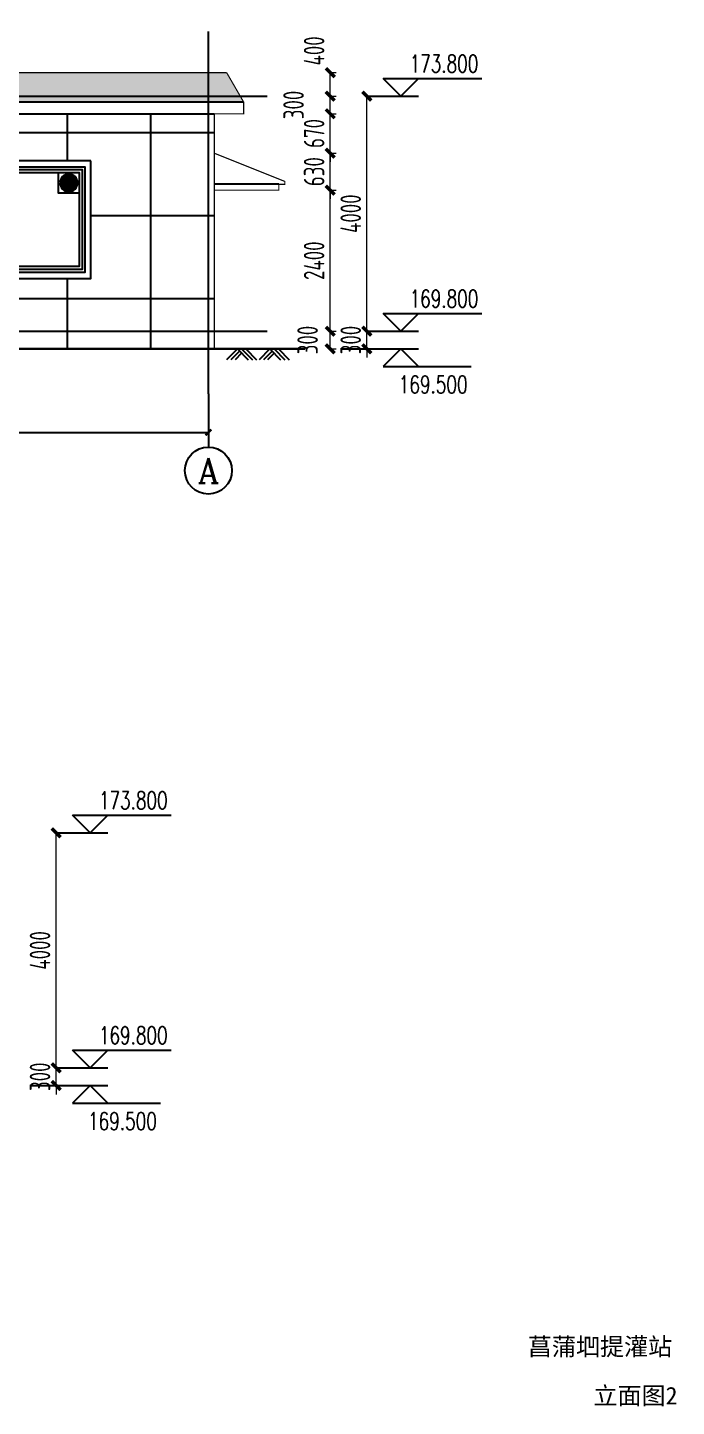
# Model space of a CAD drawing. Header units: inches. Extents: x -25354 to 45988, y -31419 to 5096.
# Drawn here: x 34947 to 45988, y -31419 to -7955 of the extents above; entities that cross this region are included whole.
import ezdxf
from ezdxf.enums import TextEntityAlignment as Align

# ---------------------------------------------------------------- set-up
doc = ezdxf.new("R2010")
doc.units = ezdxf.units.IN
doc.header["$MEASUREMENT"] = 0
doc.linetypes.add('DOTE', pattern=[2.42, 2, -0.2, 0.02, -0.2])
for name, color, linetype in [('AXIS', 3, 'Continuous'), ('AXIS_TEXT', 7, 'Continuous'), ('DIM_ELEV', 3, 'Continuous'), ('DOTE', 1, 'DOTE'), ('PUB_DIM', 3, 'Continuous'), ('TWT_DIM', 3, 'Continuous'), ('YHJ_剖面_梁板', 4, 'Continuous'), ('YHJ_消防救援标示', 6, 'Continuous'), ('YHJ_立面_墙线中', 2, 'Continuous'), ('YHJ_门窗框', 151, 'Continuous'), ('YHJ_门窗细线', 160, 'Continuous'), ('图框', 7, 'Continuous'), ('建筑-房间填充', 8, 'Continuous')]:
    doc.layers.add(name, color=color, linetype=linetype)
doc.styles.add('_TCH_AXIS', font='COMPLEX', dxfattribs={"bigfont": 'GBCBIG'})
doc.styles.add('_TCH_DIM', font='SIMPLEX', dxfattribs={"bigfont": 'GBCBIG'})
doc.styles.add('_TCH_DIM_T3', font='SIMPLEX', dxfattribs={"width": 0.705882, "bigfont": 'GBCBIG'})
doc.styles.add('biaotilan', font='', dxfattribs={"width": 0.7})
doc.styles.add('COMPLEX', font='COMPLEX')
doc.styles.add('TSSD_REIN_T3', font='tssdeng.shx', dxfattribs={"width": 0.7, "bigfont": 'hztxt.shx'})
doc.styles.get('biaotilan').set_extended_font_data('SimSun')
doc.dimstyles.new('_TCH_ARCH&&100', dxfattribs={"dimtxt": 350, "dimasz": 150, "dimexe": 100, "dimexo": 200, "dimgap": 100, "dimtad": 1, "dimdec": 0, "dimzin": 0, "dimdsep": 46, "dimtxsty": 'TSSD_REIN_T3', "dimblk": 'ARCHTICK', "dimcen": 0.09, "dimclrt": 7, "dimazin": 2, "dimtfac": 1, "dimtdec": 0, "dimtix": 1, "dimtmove": 2, "dimatfit": 3, "dimfxl": 1, "dimfxlon": 1, "dimtolj": 1, "dimtzin": 0, "dimlwd": 18, "dimlwe": 18, "dimarcsym": 0})
doc.dimstyles.new('_TWT_ARCH&&100', dxfattribs={"dimtxt": 297.5, "dimasz": 100, "dimexe": 250, "dimexo": 300, "dimgap": 126.25, "dimtad": 1, "dimdec": 0, "dimzin": 0, "dimdsep": 46, "dimtxsty": '_TCH_DIM_T3', "dimblk": 'ARCHTICK', "dimcen": 0.09, "dimclrt": 7, "dimazin": 2, "dimtfac": 1, "dimtdec": 0, "dimtix": 1, "dimtmove": 2, "dimatfit": 3, "dimfxl": 75, "dimtolj": 1, "dimtzin": 0, "dimarcsym": 0})

# ---------------------------------------------------------------- blocks, each defined once
blk = doc.blocks.new('A$C4EA902EC')
at = {"layer": 'YHJ_消防救援标示'}
h = blk.add_hatch(dxfattribs=at)
h.set_pattern_fill('ANSI31', color=6, scale=20, angle=135, style=0)
h.set_pattern_definition([(180, (-2939646.705, -311489.21), (-5e-15, -31.75), [])])
edge = h.paths.add_edge_path()
edge.add_arc((175, 175), 150, 0, 360)
blk.add_lwpolyline([(0, 0), (350, 0), (350, 350), (0, 350)], close=True, dxfattribs=at)
at = {"layer": 'YHJ_消防救援标示', "color": 6}
blk.add_circle((175, 175), 150, dxfattribs=at)
blk = doc.blocks.new('FAFDCCDEERESSDDFSGSDAGASDGA')
at = {"layer": 'YHJ_门窗框'}
blk.add_lwpolyline([(2134656, 2632935), (2136456, 2632935), (2136456, 2631135), (2134656, 2631135)], close=True, dxfattribs=at)
at = {"layer": 'YHJ_门窗细线'}
for points in [[(2134706, 2632885), (2136406, 2632885), (2136406, 2631185), (2134706, 2631185)], [(2134706, 2632885), (2135106, 2632885), (2135106, 2631185), (2134706, 2631185)], [(2134756, 2632835), (2135056, 2632835), (2135056, 2631235), (2134756, 2631235)], [(2135156, 2632835), (2136356, 2632835), (2136356, 2631235), (2135156, 2631235)]]:
    blk.add_lwpolyline(points, close=True, dxfattribs=at)
for points in [[(2135056, 2631235), (2134756, 2631235), (2134756, 2632835), (2135056, 2632835)], [(2135056, 2632835), (2134756, 2632035), (2135056, 2631235)]]:
    blk.add_lwpolyline(points, dxfattribs=at)
at = {"layer": 'YHJ_消防救援标示', "color": 6, "xscale": -1, "rotation": 180}
blk.add_blockref('A$C4EA902EC', (2136006, 2632835), dxfattribs=at)
blk = doc.blocks.new('_ArchTick')
at = {"color": 0, "linetype": 'ByBlock', "const_width": 0.4}
blk.add_lwpolyline([(-0.5, -0.5), (0.5, 0.5)], dxfattribs=at)
blk = doc.blocks.new('*D134')
at = {"layer": 'Defpoints', "color": 0, "transparency": 16777216}
for p in [(34299, -25659), (35434, -25659), (34299, -25959)]:
    blk.add_point(p, dxfattribs=at)
at = {"layer": 'PUB_DIM', "color": 0, "lineweight": 18, "transparency": 16777216}
for p, q in [((35434, -25659), (35434, -25509)), ((35433, -25659), (35534, -25659)), ((35434, -25959), (35434, -25659)), ((35433, -25959), (35534, -25959)), ((35434, -25959), (35434, -26109))]:
    blk.add_line(p, q, dxfattribs=at)
at = {"layer": 'PUB_DIM', "color": 0, "lineweight": 18, "transparency": 16777216, "xscale": 150, "yscale": 150, "zscale": 150}
for p, rotation in [((35434, -25659), 270), ((35434, -25959), 90)]:
    blk.add_blockref('_ArchTick', p, dxfattribs=dict(at, rotation=rotation))
at = {"layer": 'PUB_DIM', "color": 7, "transparency": 16777216, "insert": (35159, -25809), "char_height": 350, "attachment_point": 5, "rotation": 90, "style": 'TSSD_REIN_T3'}
blk.add_mtext('\\A1;300', dxfattribs=at)
blk = doc.blocks.new('*D135')
at = {"layer": 'Defpoints', "color": 0, "transparency": 16777216}
for p in [(34299, -21659), (35434, -21659), (34299, -25659)]:
    blk.add_point(p, dxfattribs=at)
at = {"layer": 'PUB_DIM', "color": 0, "lineweight": 18, "transparency": 16777216}
for p, q in [((35433, -21659), (35534, -21659)), ((35434, -25659), (35434, -21659)), ((35433, -25659), (35534, -25659))]:
    blk.add_line(p, q, dxfattribs=at)
at = {"layer": 'PUB_DIM', "color": 0, "lineweight": 18, "transparency": 16777216, "xscale": 150, "yscale": 150, "zscale": 150}
for p, rotation in [((35434, -21659), 90), ((35434, -25659), 270)]:
    blk.add_blockref('_ArchTick', p, dxfattribs=dict(at, rotation=rotation))
at = {"layer": 'PUB_DIM', "color": 7, "transparency": 16777216, "insert": (35159, -23659), "char_height": 350, "attachment_point": 5, "rotation": 90, "style": 'TSSD_REIN_T3'}
blk.add_mtext('\\A1;4000', dxfattribs=at)
blk = doc.blocks.new('*D136')
at = {"layer": 'Defpoints', "color": 0, "transparency": 16777216}
for p in [(20324, -14586), (38024, -14586), (38024, -14844)]:
    blk.add_point(p, dxfattribs=at)
at = {"layer": 'TWT_DIM', "color": 0, "lineweight": -2, "transparency": 16777216}
for p, q in [((20324, -14844), (38024, -14844)), ((20324, -14886), (20324, -15094)), ((38024, -14886), (38024, -15094))]:
    blk.add_line(p, q, dxfattribs=at)
at = {"layer": 'TWT_DIM', "color": 0, "lineweight": -2, "transparency": 16777216, "xscale": 100, "yscale": 100, "zscale": 100, "rotation": 180}
blk.add_blockref('_ArchTick', (20324, -14844), dxfattribs=at)
at = {"layer": 'TWT_DIM', "color": 0, "lineweight": -2, "transparency": 16777216, "xscale": 100, "yscale": 100, "zscale": 100}
blk.add_blockref('_ArchTick', (38024, -14844), dxfattribs=at)
at = {"layer": 'TWT_DIM', "color": 7, "transparency": 16777216, "insert": (29174, -14569), "char_height": 297.5, "attachment_point": 5, "style": '_TCH_DIM_T3'}
blk.add_mtext('\\A1;17700', dxfattribs=at)
blk = doc.blocks.new('_AXISO')
blk.add_circle((0, 0), 0.5)
at = {"layer": 'AXIS_TEXT', "style": 'COMPLEX', "width": 1.041667}
blk.add_attdef('A', text='', height=0.56, dxfattribs=at).set_placement((-0.25, -0.28), (0.25, -0.28), align=Align.FIT)
blk = doc.blocks.new('*D143')
at = {"layer": 'Defpoints', "color": 0, "transparency": 16777216}
for p in [(39286, -13122), (40098, -13122), (39286, -13422)]:
    blk.add_point(p, dxfattribs=at)
at = {"layer": 'PUB_DIM', "color": 0, "lineweight": 18, "transparency": 16777216}
for p, q in [((40097, -13122), (40198, -13122)), ((40098, -13422), (40098, -13122)), ((40097, -13422), (40198, -13422))]:
    blk.add_line(p, q, dxfattribs=at)
at = {"layer": 'PUB_DIM', "color": 0, "lineweight": 18, "transparency": 16777216, "xscale": 150, "yscale": 150, "zscale": 150}
for p, rotation in [((40098, -13122), 90), ((40098, -13422), 270)]:
    blk.add_blockref('_ArchTick', p, dxfattribs=dict(at, rotation=rotation))
at = {"layer": 'PUB_DIM', "color": 7, "transparency": 16777216, "insert": (39712, -13272), "char_height": 350, "attachment_point": 5, "rotation": 90, "style": 'TSSD_REIN_T3'}
blk.add_mtext('\\A1;300', dxfattribs=at)
blk = doc.blocks.new('*D144')
at = {"layer": 'Defpoints', "color": 0, "transparency": 16777216}
for p in [(39286, -10722), (40098, -10722), (39286, -13122)]:
    blk.add_point(p, dxfattribs=at)
at = {"layer": 'PUB_DIM', "color": 0, "lineweight": 18, "transparency": 16777216}
for p, q in [((40097, -10722), (40198, -10722)), ((40098, -13122), (40098, -10722)), ((40097, -13122), (40198, -13122))]:
    blk.add_line(p, q, dxfattribs=at)
at = {"layer": 'PUB_DIM', "color": 0, "lineweight": 18, "transparency": 16777216, "xscale": 150, "yscale": 150, "zscale": 150}
for p, rotation in [((40098, -10722), 90), ((40098, -13122), 270)]:
    blk.add_blockref('_ArchTick', p, dxfattribs=dict(at, rotation=rotation))
at = {"layer": 'PUB_DIM', "color": 7, "transparency": 16777216, "insert": (39823, -11922), "char_height": 350, "attachment_point": 5, "rotation": 90, "style": 'TSSD_REIN_T3'}
blk.add_mtext('\\A1;2400', dxfattribs=at)
blk = doc.blocks.new('*D145')
at = {"layer": 'Defpoints', "color": 0, "transparency": 16777216}
for p in [(39286, -10092), (40098, -10092), (39286, -10722)]:
    blk.add_point(p, dxfattribs=at)
at = {"layer": 'PUB_DIM', "color": 0, "lineweight": 18, "transparency": 16777216}
for p, q in [((40098, -10092), (40098, -9942)), ((40097, -10092), (40198, -10092)), ((40098, -10722), (40098, -10092)), ((40097, -10722), (40198, -10722)), ((40098, -10722), (40098, -10872))]:
    blk.add_line(p, q, dxfattribs=at)
at = {"layer": 'PUB_DIM', "color": 0, "lineweight": 18, "transparency": 16777216, "xscale": 150, "yscale": 150, "zscale": 150}
for p, rotation in [((40098, -10092), 270), ((40098, -10722), 90)]:
    blk.add_blockref('_ArchTick', p, dxfattribs=dict(at, rotation=rotation))
at = {"layer": 'PUB_DIM', "color": 7, "transparency": 16777216, "insert": (39823, -10407), "char_height": 350, "attachment_point": 5, "rotation": 90, "style": 'TSSD_REIN_T3'}
blk.add_mtext('\\A1;630', dxfattribs=at)
blk = doc.blocks.new('*D146')
at = {"layer": 'Defpoints', "color": 0, "transparency": 16777216}
for p in [(39286, -9422), (40098, -9422), (39286, -10092)]:
    blk.add_point(p, dxfattribs=at)
at = {"layer": 'PUB_DIM', "color": 0, "lineweight": 18, "transparency": 16777216}
for p, q in [((40098, -9422), (40098, -9272)), ((40097, -9422), (40198, -9422)), ((40098, -10092), (40098, -9422)), ((40097, -10092), (40198, -10092)), ((40098, -10092), (40098, -10242))]:
    blk.add_line(p, q, dxfattribs=at)
at = {"layer": 'PUB_DIM', "color": 0, "lineweight": 18, "transparency": 16777216, "xscale": 150, "yscale": 150, "zscale": 150}
for p, rotation in [((40098, -9422), 270), ((40098, -10092), 90)]:
    blk.add_blockref('_ArchTick', p, dxfattribs=dict(at, rotation=rotation))
at = {"layer": 'PUB_DIM', "color": 7, "transparency": 16777216, "insert": (39823, -9757), "char_height": 350, "attachment_point": 5, "rotation": 90, "style": 'TSSD_REIN_T3'}
blk.add_mtext('\\A1;670', dxfattribs=at)
blk = doc.blocks.new('*D147')
at = {"layer": 'Defpoints', "color": 0, "transparency": 16777216}
for p in [(39286, -9122), (40098, -9122), (39286, -9422)]:
    blk.add_point(p, dxfattribs=at)
at = {"layer": 'PUB_DIM', "color": 0, "lineweight": 18, "transparency": 16777216}
for p, q in [((40097, -9122), (40198, -9122)), ((40098, -9422), (40098, -9122)), ((40097, -9422), (40198, -9422))]:
    blk.add_line(p, q, dxfattribs=at)
at = {"layer": 'PUB_DIM', "color": 0, "lineweight": 18, "transparency": 16777216, "xscale": 150, "yscale": 150, "zscale": 150}
for p, rotation in [((40098, -9122), 90), ((40098, -9422), 270)]:
    blk.add_blockref('_ArchTick', p, dxfattribs=dict(at, rotation=rotation))
at = {"layer": 'PUB_DIM', "color": 7, "transparency": 16777216, "insert": (39473, -9272), "char_height": 350, "attachment_point": 5, "rotation": 90, "style": 'TSSD_REIN_T3'}
blk.add_mtext('\\A1;300', dxfattribs=at)
blk = doc.blocks.new('*D148')
at = {"layer": 'Defpoints', "color": 0, "transparency": 16777216}
for p in [(39286, -8722), (40098, -8722), (39286, -9122)]:
    blk.add_point(p, dxfattribs=at)
at = {"layer": 'PUB_DIM', "color": 0, "lineweight": 18, "transparency": 16777216}
for p, q in [((40097, -8722), (40198, -8722)), ((40098, -9122), (40098, -8722)), ((40097, -9122), (40198, -9122))]:
    blk.add_line(p, q, dxfattribs=at)
at = {"layer": 'PUB_DIM', "color": 0, "lineweight": 18, "transparency": 16777216, "xscale": 150, "yscale": 150, "zscale": 150}
for p, rotation in [((40098, -8722), 90), ((40098, -9122), 270)]:
    blk.add_blockref('_ArchTick', p, dxfattribs=dict(at, rotation=rotation))
at = {"layer": 'PUB_DIM', "color": 7, "transparency": 16777216, "insert": (39823, -8352), "char_height": 350, "attachment_point": 5, "rotation": 90, "style": 'TSSD_REIN_T3'}
blk.add_mtext('\\A1;400', dxfattribs=at)
blk = doc.blocks.new('*D151')
at = {"layer": 'Defpoints', "color": 0, "transparency": 16777216}
for p in [(39586, -13122), (40721, -13122), (39586, -13422)]:
    blk.add_point(p, dxfattribs=at)
at = {"layer": 'PUB_DIM', "color": 0, "lineweight": 18, "transparency": 16777216}
for p, q in [((40720, -13122), (40821, -13122)), ((40721, -13122), (40721, -12972)), ((40721, -13422), (40721, -13122)), ((40720, -13422), (40821, -13422)), ((40721, -13422), (40721, -13572))]:
    blk.add_line(p, q, dxfattribs=at)
at = {"layer": 'PUB_DIM', "color": 0, "lineweight": 18, "transparency": 16777216, "xscale": 150, "yscale": 150, "zscale": 150}
for p, rotation in [((40721, -13122), 270), ((40721, -13422), 90)]:
    blk.add_blockref('_ArchTick', p, dxfattribs=dict(at, rotation=rotation))
at = {"layer": 'PUB_DIM', "color": 7, "transparency": 16777216, "insert": (40446, -13272), "char_height": 350, "attachment_point": 5, "rotation": 90, "style": 'TSSD_REIN_T3'}
blk.add_mtext('\\A1;300', dxfattribs=at)
blk = doc.blocks.new('*D152')
at = {"layer": 'Defpoints', "color": 0, "transparency": 16777216}
for p in [(39586, -9122), (40721, -9122), (39586, -13122)]:
    blk.add_point(p, dxfattribs=at)
at = {"layer": 'PUB_DIM', "color": 0, "lineweight": 18, "transparency": 16777216}
for p, q in [((40720, -9122), (40821, -9122)), ((40721, -13122), (40721, -9122)), ((40720, -13122), (40821, -13122))]:
    blk.add_line(p, q, dxfattribs=at)
at = {"layer": 'PUB_DIM', "color": 0, "lineweight": 18, "transparency": 16777216, "xscale": 150, "yscale": 150, "zscale": 150}
for p, rotation in [((40721, -9122), 90), ((40721, -13122), 270)]:
    blk.add_blockref('_ArchTick', p, dxfattribs=dict(at, rotation=rotation))
at = {"layer": 'PUB_DIM', "color": 7, "transparency": 16777216, "insert": (40446, -11122), "char_height": 350, "attachment_point": 5, "rotation": 90, "style": 'TSSD_REIN_T3'}
blk.add_mtext('\\A1;4000', dxfattribs=at)

msp = doc.modelspace()

# ---------------------------------------------------------------- hatches: boundary and pattern name
h = msp.add_hatch()
h.set_pattern_fill('多孔材料', color=8, scale=500, angle=45)
h.set_pattern_definition([(90, (-2191760.7, -2689677.4), (-1414.215, 0), []), (180, (-2191760.7, -2689677.4), (-1e-13, -1414.215), [])])
h.paths.add_polyline_path([(38023.7, -9422.4), (20323.7, -9422.4), (20323.7, -13122.4), (38023.7, -13122.4)])
h.paths.add_polyline_path([(24073.7, -12222.4), (22073.7, -12222.4), (22073.7, -10222.4), (24073.7, -10222.4)], flags=16)
h.paths.add_polyline_path([(23973.7, -12122.4), (22173.7, -12122.4), (22173.7, -10322.4), (23973.7, -10322.4)], flags=0)
h.paths.add_polyline_path([(26116.3, -9670.8, -1), (26116.3, -9630.8, -1)], flags=16)
h.paths.add_polyline_path([(23923.7, -12072.4), (22223.7, -12072.4), (22223.7, -10922.4), (23923.7, -10922.4)], flags=0)
h.paths.add_polyline_path([(23873.7, -12022.4), (23098.7, -12022.4), (23098.7, -10972.4), (23873.7, -10972.4)], flags=0)
h.paths.add_polyline_path([(23923.7, -10872.4), (22223.7, -10872.4), (22223.7, -10372.4), (23923.7, -10372.4)], flags=0)
h.paths.add_polyline_path([(28023.7, -10222.4), (30023.7, -10222.4), (30023.7, -12222.4), (28023.7, -12222.4)], flags=16)
h.paths.add_polyline_path([(28123.7, -10322.4), (29923.7, -10322.4), (29923.7, -12122.4), (28123.7, -12122.4)], flags=0)
h.paths.add_polyline_path([(28173.7, -10922.4), (29873.7, -10922.4), (29873.7, -12072.4), (28173.7, -12072.4)], flags=0)
h.paths.add_polyline_path([(28173.7, -10872.4), (28173.7, -10372.4), (29873.7, -10372.4), (29873.7, -10872.4)], flags=0)
h.paths.add_polyline_path([(28223.7, -10972.4), (28998.7, -10972.4), (28998.7, -12022.4), (28223.7, -12022.4)], flags=0)
h.paths.add_polyline_path([(23048.7, -12022.4), (22273.7, -12022.4), (22273.7, -10972.4), (23048.7, -10972.4)], flags=0)
h.paths.add_polyline_path([(29048.7, -10972.4), (29823.7, -10972.4), (29823.7, -12022.4), (29048.7, -12022.4)], flags=0)
h.paths.add_polyline_path([(34023.7, -10222.4), (36023.7, -10222.4), (36023.7, -12222.4), (34023.7, -12222.4)], flags=16)
h.paths.add_polyline_path([(34123.7, -10322.4), (35923.7, -10322.4), (35923.7, -12122.4), (34123.7, -12122.4)], flags=0)
h.paths.add_polyline_path([(34173.7, -10372.4), (34573.7, -10372.4), (35873.7, -10372.4), (35873.7, -12072.4), (34173.7, -12072.4)], flags=0)
h.paths.add_polyline_path([(34223.7, -10422.4), (34523.7, -10422.4), (34523.7, -12022.4), (34223.7, -12022.4)], flags=0)
h.paths.add_polyline_path([(34223.7, -10422.4), (34523.7, -10422.4), (34223.7, -11222.4), (34523.7, -12022.4), (34223.7, -12022.4)], flags=0)
h.paths.add_polyline_path([(34623.7, -10422.4), (35823.7, -10422.4), (35823.7, -10772.4), (35823.7, -12022.4), (34623.7, -12022.4)], flags=0)
h.paths.add_polyline_path([(35798.7, -10597.4, -1), (35498.7, -10597.4, -1)], flags=0)
h.paths.add_polyline_path([(20323.7, -9422.4), (20223.7, -9422.4), (20223.7, -13122.4), (20323.7, -13122.4)])
h.paths.add_polyline_path([(20323.7, -13122.4), (20223.7, -13122.4), (20223.7, -13422.4), (20323.7, -13422.4)])
h.paths.add_polyline_path([(38023.7, -13122.4), (20323.7, -13122.4), (20323.7, -13422.4), (38023.7, -13422.4)])
h.paths.add_polyline_path([(38123.7, -9422.4), (38023.7, -9422.4), (38023.7, -13122.4), (38123.7, -13122.4)])
h.paths.add_polyline_path([(38123.7, -13122.4), (38023.7, -13122.4), (38023.7, -13422.4), (38123.7, -13422.4)])
at = {"layer": '建筑-房间填充'}
h = msp.add_hatch(dxfattribs=at)
h.set_pattern_fill('弯瓦屋面', color=144, scale=100)
h.set_pattern_definition([(0, (-658736.42, -95135), (200, 200), [40, -160]), (45, (-658656.42, -95115), (2e-14, 200), [56.56854, -226.27417]), (90, (-658616.42, -95075), (-200, 200), [200]), (135, (-658576.42, -95115), (-200, 2e-14), [56.56854, -226.27417]), (26.565051, (-658696.415, -95135), (200, 2e-07), [44.72, -402.493595]), (333.434949, (-658576.415, -95115), (200, -2e-07), [44.72, -402.493595])])
h.paths.add_polyline_path([(20523.7, -8722.4), (20212.3, -8722.4), (19981.4, -9122.4), (20523.7, -9122.4)])
h.paths.add_polyline_path([(20523.7, -9122.4), (19981.4, -9122.4), (19923.7, -9222.4), (20523.7, -9222.4)])
h.paths.add_polyline_path([(37023.7, -8722.4), (20523.7, -8722.4), (20523.7, -9122.4), (37023.7, -9122.4)])
h.paths.add_polyline_path([(37023.7, -9122.4), (20523.7, -9122.4), (20523.7, -9222.4), (37023.7, -9222.4)])
h.paths.add_polyline_path([(38335, -8722.4), (37023.7, -8722.4), (37023.7, -9122.4), (38565.9, -9122.4)])
h.paths.add_polyline_path([(38565.9, -9122.4), (37023.7, -9122.4), (37023.7, -9222.4), (38623.7, -9222.4)])

# ---------------------------------------------------------------- linework, layer by layer
for p, q in [((38517.4, -13422.4), (38334.2, -13608.4)), ((38553.4, -13459), (38406.3, -13608.4)), ((38589.4, -13495.5), (38478.2, -13608.4)), ((38517.4, -13422.4), (38700.6, -13608.4)), ((38589.4, -13422.4), (38772.5, -13608.4)), ((38661.3, -13422.4), (38844.4, -13608.4)), ((39070.4, -13422.4), (38887.2, -13608.4)), ((39106.4, -13459), (38959.2, -13608.4)), ((39142.3, -13495.5), (39031.2, -13608.4)), ((39070.4, -13422.4), (39253.5, -13608.4)), ((39142.3, -13422.4), (39325.5, -13608.4)), ((39214.3, -13422.4), (39397.4, -13608.4))]:
    msp.add_line(p, q)
at = {"layer": 'AXIS'}
msp.add_line((38023.7, -14186.1), (38023.7, -15093.5), dxfattribs=at)
at = {"layer": 'DIM_ELEV'}
for p, q in [((41297.3, -9122.4), (40997.3, -8822.4)), ((40997.3, -8822.4), (42677.3, -8822.4)), ((41297.3, -9122.4), (41597.3, -8822.4)), ((40721.4, -9122.4), (41597.3, -9122.4)), ((41297.3, -13122.4), (40997.3, -12822.4)), ((40997.3, -12822.4), (42677.3, -12822.4)), ((41297.3, -13122.4), (41597.3, -12822.4)), ((40721.4, -13122.4), (41597.3, -13122.4)), ((40270.9, -13422.4), (41597.3, -13422.4)), ((41297.3, -13422.4), (40997.3, -13722.4)), ((41297.3, -13422.4), (41597.3, -13722.4)), ((40997.3, -13722.4), (42493.3, -13722.4)), ((36010.3, -21658.8), (35710.3, -21358.8)), ((35710.3, -21358.8), (37390.3, -21358.8)), ((36010.3, -21658.8), (36310.3, -21358.8)), ((35434.3, -21658.8), (36310.3, -21658.8)), ((36010.3, -25658.8), (35710.3, -25358.8)), ((35710.3, -25358.8), (37390.3, -25358.8)), ((36010.3, -25658.8), (36310.3, -25358.8)), ((35434.3, -25658.8), (36310.3, -25658.8)), ((34983.9, -25958.8), (36310.3, -25958.8)), ((36010.3, -25958.8), (35710.3, -26258.8)), ((36010.3, -25958.8), (36310.3, -26258.8)), ((35710.3, -26258.8), (37206.3, -26258.8))]:
    msp.add_line(p, q, dxfattribs=at)
msp.add_lwpolyline([(39508.2, -13422.4), (38123.7, -13422.4)], dxfattribs=at)
at = {"layer": 'DOTE', "linetype": 'DOTE'}
for p, q in [((38023.7, -14186.1), (38023.7, -8022.4)), ((19323.7, -9122.4), (39023.7, -9122.4)), ((19323.7, -13122.4), (39023.7, -13122.4))]:
    msp.add_line(p, q, dxfattribs=at)
at = {"layer": 'YHJ_立面_墙线中', "lineweight": 25, "const_width": 20}
for points in [[(20012.3, -8722.4), (38335, -8722.4)], [(38123.7, -9422.4), (38623.7, -9422.4), (38623.7, -9222.4), (38335, -8722.4)], [(38123.7, -13422.4), (38123.7, -9422.4)], [(38123.7, -10092.5), (39323.7, -10572.4), (39323.7, -10622.4), (39223.7, -10622.4), (39223.7, -10722.4), (38123.7, -10722.4)]]:
    msp.add_lwpolyline(points, dxfattribs=at)
at = {"layer": 'YHJ_立面_墙线中'}
for points in [[(38623.7, -9222.4), (19723.7, -9222.4)], [(20223.7, -9422.4), (38123.7, -9422.4)], [(39223.7, -10622.4), (38123.7, -10622.4)]]:
    msp.add_lwpolyline(points, dxfattribs=at)
msp.add_lwpolyline([(36023.7, -10222.4), (34023.7, -10222.4), (34023.7, -12222.4), (36023.7, -12222.4)], close=True, dxfattribs=at)
at = {"layer": 'YHJ_立面_墙线中', "lineweight": 40, "const_width": 40}
msp.add_lwpolyline([(18810.9, -13422.4), (39666.2, -13422.4)], dxfattribs=at)

# ---------------------------------------------------------------- block references
at = {"layer": 'AXIS'}
ref = msp.add_blockref('_AXISO', (38023.7, -15493.5), dxfattribs=dict(at, xscale=800, yscale=800, zscale=800))
ref.add_attrib('A', 'A', dxfattribs={"layer": 'AXIS_TEXT', "height": 425.2, "style": '_TCH_AXIS'}).set_placement((37841.4, -15706.1), (38205.9, -15706.1), align=Align.FIT)
at = {"layer": 'YHJ_剖面_梁板'}
msp.add_blockref('FAFDCCDEERESSDDFSGSDAGASDGA', (-2100532.2, -2643257.9), dxfattribs=at)

# ---------------------------------------------------------------- texts
at = {"layer": 'DIM_ELEV', "color": 7, "style": '_TCH_DIM', "width": 0.705882}
for s, p in [('173.800', (41447.3, -8717.4)), ('169.800', (41447.3, -12717.4)), ('169.500', (41263.3, -14177.4)), ('173.800', (36160.3, -21253.8)), ('169.800', (36160.3, -25253.8)), ('169.500', (35976.3, -26713.8))]:
    msp.add_text(s, height=297.5, dxfattribs=at).set_placement(p)
at = {"layer": '图框', "style": 'biaotilan'}
for s, p in [('菖蒲垇提灌站', (43459.5, -30550.5)), ('立面图2', (44575.5, -31386.4))]:
    msp.add_text(s, height=300, dxfattribs=at).set_placement(p)

# ---------------------------------------------------------------- dimensions: what is measured, and where the dimension line sits
at = {"layer": 'PUB_DIM'}
for base, p1, p2, picture, middle in [((40098, -8722.4), (39286.4, -9122.4), (39286.4, -8722.4), '*D148', (39823, -8352.4)), ((40098, -9122.4), (39286.4, -9422.4), (39286.4, -9122.4), '*D147', (39473, -9272.4)), ((40098, -13122.4), (39286.4, -13422.4), (39286.4, -13122.4), '*D143', (39711.6, -13272.4))]:
    dim = msp.add_linear_dim(base=base, p1=p1, p2=p2, angle=90, dimstyle='_TCH_ARCH&&100', dxfattribs=at)
    dim.commit()
    dim.dimension.update_dxf_attribs({"geometry": picture, "text_midpoint": middle, "dimtype": 161})
for p1, p2, distance, picture, middle in [((39586.4, -13122.4), (39586.4, -9122.4), -1135, '*D152', (40446.4, -11122.4)), ((39286.4, -10092.5), (39286.4, -9422.4), -811.6, '*D146', (39823, -9757.4)), ((39286.4, -10722.4), (39286.4, -10092.5), -811.6, '*D145', (39823, -10407.4)), ((39286.4, -13122.4), (39286.4, -10722.4), -811.6, '*D144', (39823, -11922.4)), ((39586.4, -13422.4), (39586.4, -13122.4), -1135, '*D151', (40446.4, -13272.4)), ((34299.4, -25658.8), (34299.4, -21658.8), -1135, '*D135', (35159.3, -23658.8)), ((34299.4, -25958.8), (34299.4, -25658.8), -1135, '*D134', (35159.3, -25808.8))]:
    dim = msp.add_aligned_dim(p1=p1, p2=p2, distance=distance, dimstyle='_TCH_ARCH&&100', dxfattribs=at)
    dim.commit()
    dim.dimension.update_dxf_attribs({"geometry": picture, "text_midpoint": middle})
at = {"layer": 'TWT_DIM'}
dim = msp.add_aligned_dim(p1=(20323.7, -14586.1), p2=(38023.7, -14586.1), distance=-257.5, dimstyle='_TWT_ARCH&&100', dxfattribs=at)
dim.commit()
dim.dimension.update_dxf_attribs({"geometry": '*D136', "text_midpoint": (29173.7, -14568.5)})

doc.saveas('drawing.dxf')
